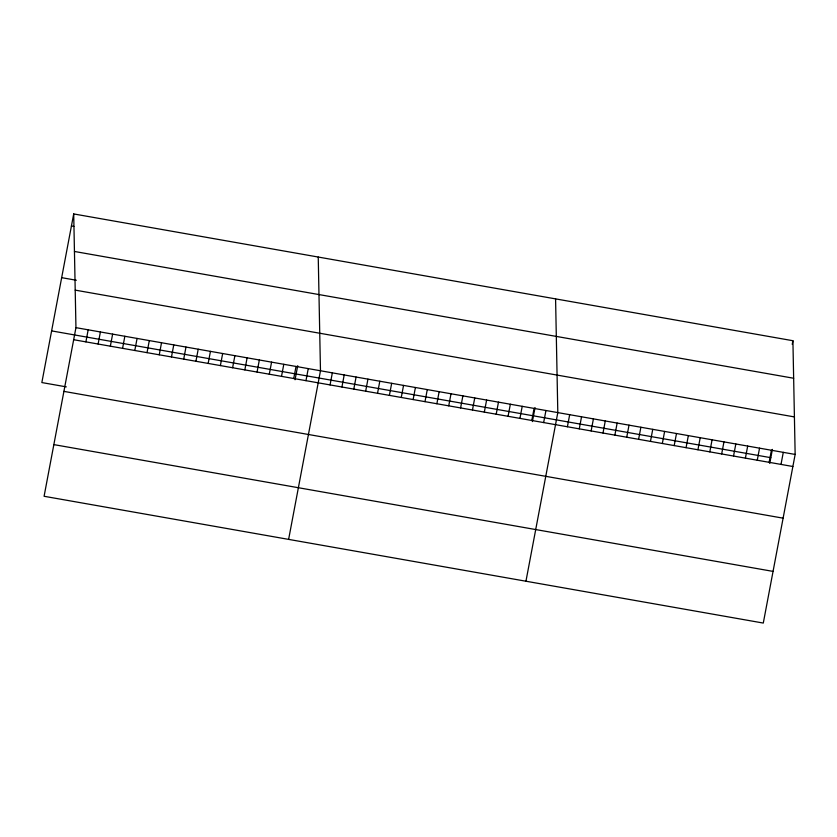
<?xml version="1.0" encoding="UTF-8"?>
<svg xmlns="http://www.w3.org/2000/svg" width="837" height="837" viewBox="0 0 837 837"><rect width="100%" height="100%" fill="white"/><g stroke="black" fill="none" stroke-linecap="round" stroke-linejoin="round"><path stroke-width="1.26" d="M73.708 213.937L75.947 327.654L44.089 496.278L763.292 623.063L795.15 454.439L792.911 340.722L73.708 213.937L41.85 382.561L66.301 386.872M85.897 341.873L88.178 329.809M98.117 344.028L100.398 331.965M110.348 346.183L112.629 334.12M122.579 348.338L124.849 336.275M134.799 350.494L137.08 338.43M147.03 352.649L149.31 340.586M159.25 354.804L161.531 342.741M171.48 356.96L173.761 344.896M183.711 359.115L185.981 347.052M195.931 361.27L198.212 349.207M208.162 363.425L210.443 351.362M220.382 365.581L222.663 353.517M232.613 367.736L234.894 355.673M244.843 369.891L247.114 357.828M257.064 372.046L259.344 359.983M269.294 374.202L271.575 362.139M281.514 376.357L283.795 364.294M293.745 378.512L296.026 366.449M295.053 379.747L297.71 365.717M305.976 380.668L308.246 368.604M288.619 539.384L320.477 370.76L318.238 257.043M330.06 384.915L332.341 372.852M341.935 387.008L344.206 374.945M353.8 389.1L356.081 377.037M365.664 391.193L367.945 379.13M377.529 393.285L379.81 381.222M389.393 395.378L391.674 383.315M401.268 397.47L403.549 385.407M413.133 399.563L415.414 387.5M424.997 401.655L427.278 389.592M436.862 403.748L439.143 391.685M448.737 405.84L451.007 393.777M460.601 407.933L462.882 395.87M472.466 410.015L474.746 397.962M484.33 412.107L486.611 400.055M496.205 414.2L498.475 402.147M508.069 416.292L510.35 404.24M519.934 418.385L522.215 406.322M531.798 420.477L534.079 408.414M532.395 421.586L535.042 407.556M543.663 422.57L545.944 410.507M525.95 581.223L557.808 412.599L555.58 298.882M567.402 426.755L569.683 414.692M579.267 428.847L581.548 416.784M591.131 430.94L593.412 418.877M603.006 433.032L605.277 420.969M614.871 435.125L617.151 423.062M626.735 437.217L629.016 425.154M638.6 439.31L640.88 427.247M650.464 441.402L652.745 429.339M662.339 443.495L664.62 431.432M674.203 445.587L676.484 433.524M686.068 447.68L688.349 435.617M697.932 449.772L700.213 437.709M709.807 451.865L712.078 439.802M721.672 453.947L723.953 441.894M733.536 456.039L735.817 443.987M745.401 458.132L747.682 446.079M757.265 460.224L759.546 448.161M769.14 462.317L771.421 450.254M769.726 463.426L772.384 449.396M792.231 344.342L792.911 340.722M781.005 464.409L783.286 452.346M71.427 226L73.876 226.429M74.451 251.466L793.654 378.251M61.666 277.664L76.345 280.249M75.204 290.125L794.407 416.92M75.947 327.654L795.15 454.439M51.612 330.897L770.814 457.682M73.666 339.717L792.869 466.502M63.905 391.381L783.108 518.166M53.85 444.614L773.053 571.399"/></g></svg>
